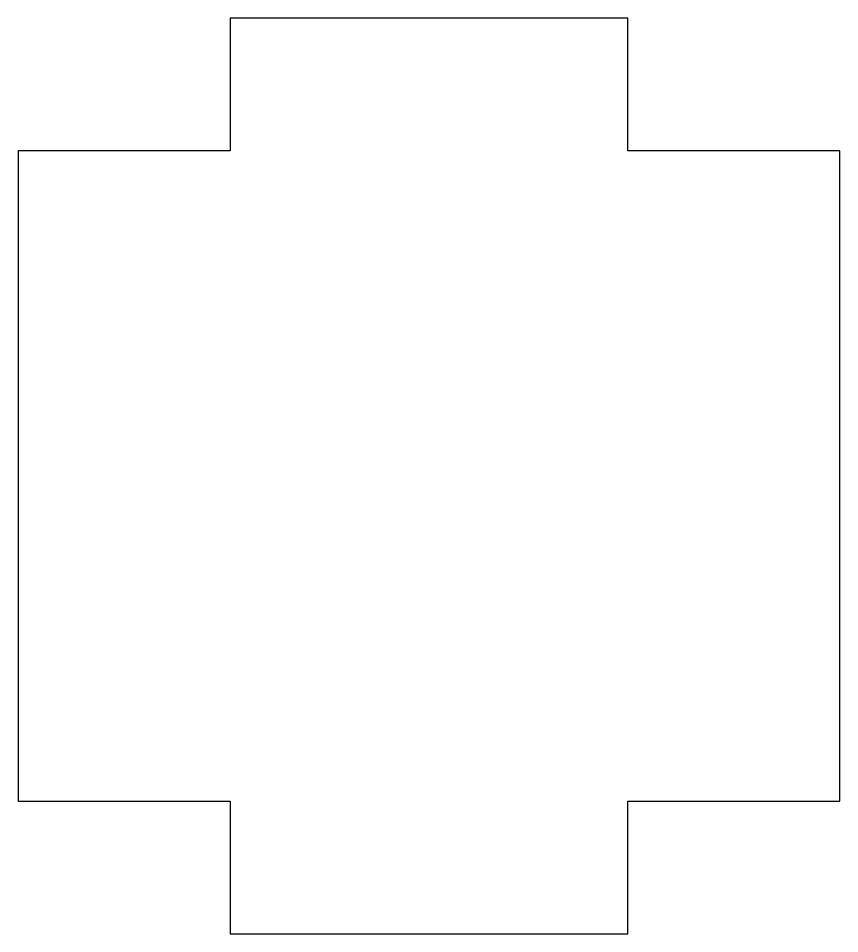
# Model space of a CAD drawing. Header units: millimetres. Extents: x -121.6 to -90.6, y 281.1 to 315.6.
import ezdxf

# ---------------------------------------------------------------- set-up
doc = ezdxf.new("R2010")
doc.units = ezdxf.units.MM
doc.layers.get('0').update_dxf_attribs({"linetype": 'CONTINUOUS'})

msp = doc.modelspace()

# ---------------------------------------------------------------- linework, layer by layer
msp.add_lwpolyline([(-98.564, 315.614), (-113.564, 315.614), (-113.564, 310.614), (-121.564, 310.614), (-121.564, 286.07), (-113.564, 286.07), (-113.564, 281.07), (-98.564, 281.07), (-98.564, 286.07), (-90.564, 286.07), (-90.564, 310.614), (-98.564, 310.614)], close=True)

doc.saveas('drawing.dxf')
